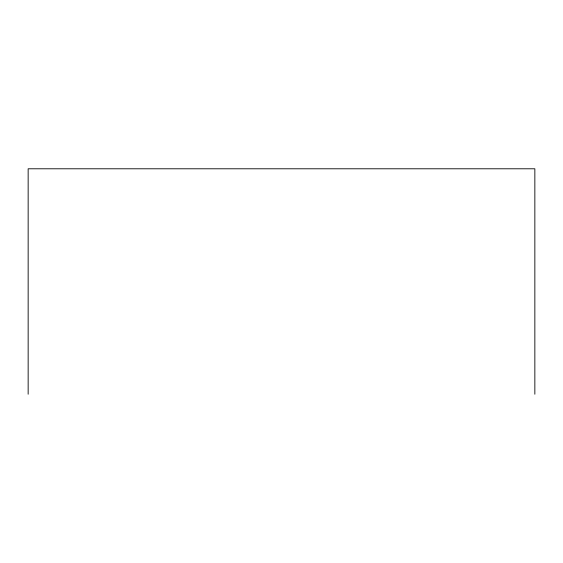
<?xml version="1.0" encoding="UTF-8"?>
<svg xmlns="http://www.w3.org/2000/svg" width="563" height="563" viewBox="0 0 563 563"><rect width="100%" height="100%" fill="white"/><g stroke="black" fill="none" stroke-linecap="round" stroke-linejoin="round"><path stroke-width="0.84" d="M534.85 394.213L534.85 168.787L28.15 168.787L28.15 394.213"/></g></svg>
